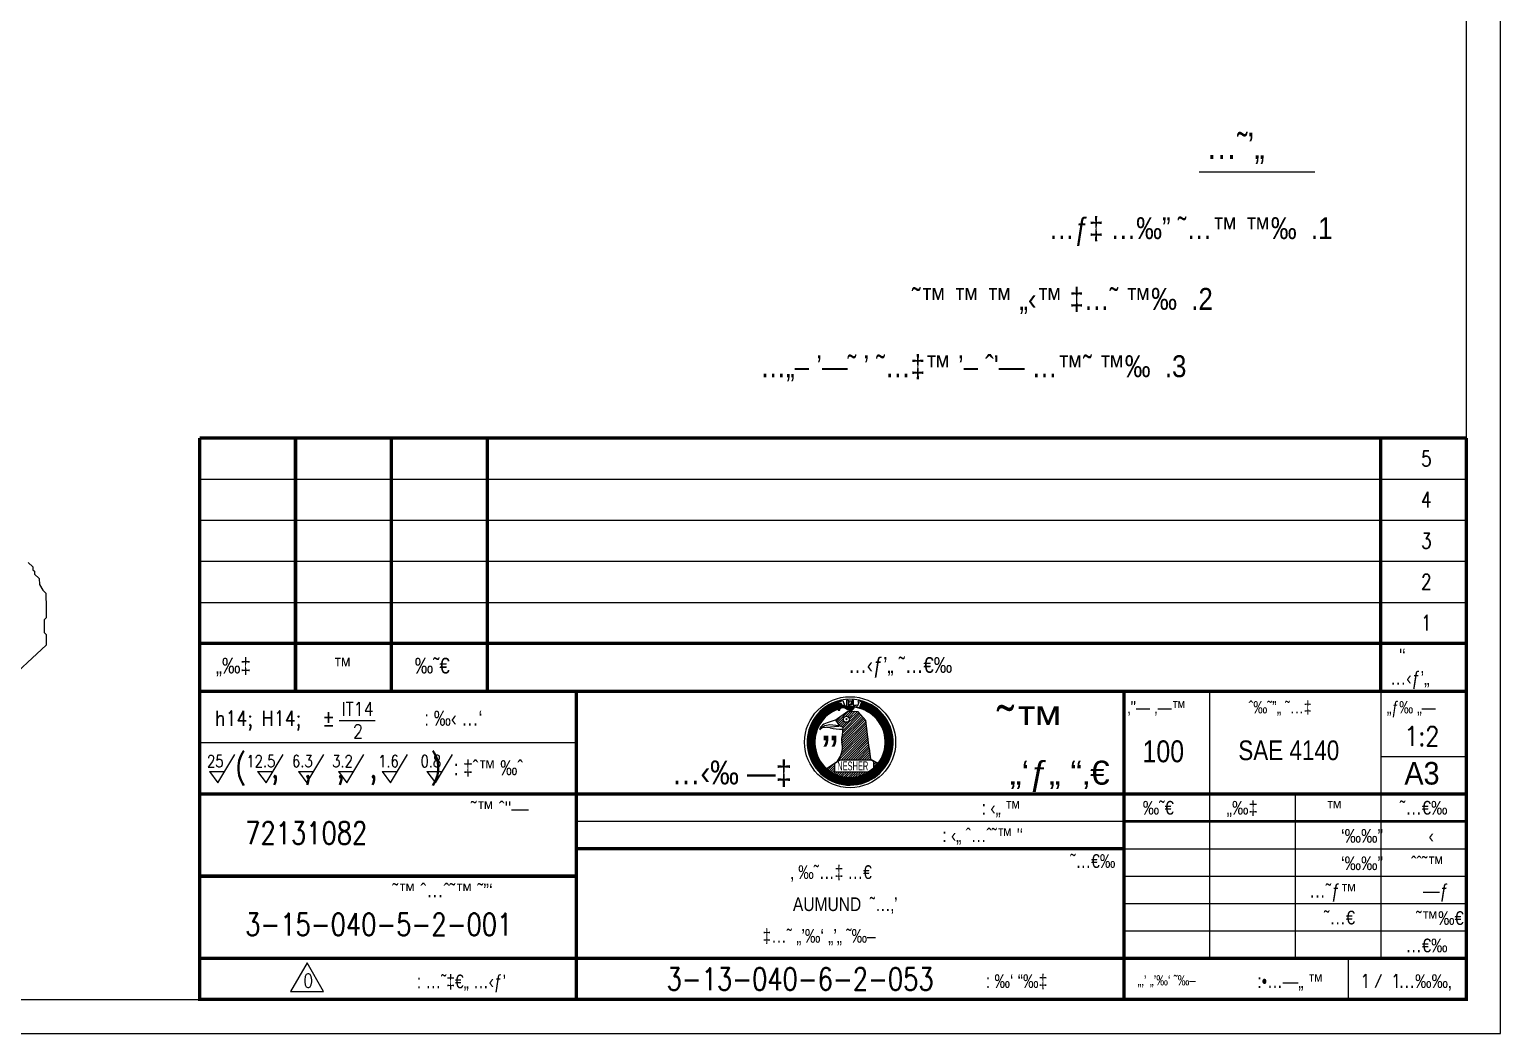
# Model space of a CAD drawing. Extents: x -50938 to 29707, y -28115 to 122290.
# Drawn here: x -50527.4 to -50097.7, y 121695.7 to 121989.1 of the extents above; entities that cross this region are included whole.
import ezdxf
from ezdxf.enums import TextEntityAlignment as Align

# ---------------------------------------------------------------- set-up
doc = ezdxf.new("R2010")
doc.units = 0
doc.header["$LTSCALE"] = 40
doc.header["$MEASUREMENT"] = 0
doc.layers.get('0').update_dxf_attribs({"linetype": 'CONTINUOUS'})
for name, color, linetype in [('4', 2, 'CONTINUOUS'), ('7CTXTREVISIO', 7, 'CONTINUOUS'), ('DIM', 4, 'CONTINUOUS'), ('jj', 1, 'CONTINUOUS')]:
    doc.layers.add(name, color=color, linetype=linetype)
doc.styles.add('H308', font='simplex', dxfattribs={"width": 0.8})
doc.styles.add('HH308', font='hebtxt', dxfattribs={"width": 0.8, "height": 15, "bigfont": 'special'})
doc.styles.add('KAVED', font='kaved', dxfattribs={"height": 4})

msp = doc.modelspace()

# ---------------------------------------------------------------- linework, layer by layer
at = {"linetype": 'ByBlock'}
for p, q in [((-50107.6738, 121869.6895), (-50107.6738, 122279.6895)), ((-50527.7557, 121833.3536), (-50526.3978, 121832.0966)), ((-50526.3978, 121832.0966), (-50526.3644, 121831.2248)), ((-50526.3644, 121831.2248), (-50525.9117, 121830.8058)), ((-50525.9117, 121830.8058), (-50525.8783, 121829.934)), ((-50525.8783, 121829.934), (-50524.5204, 121828.6771)), ((-50524.5204, 121828.6771), (-50524.4536, 121826.9334)), ((-50524.4536, 121826.9334), (-50523.5149, 121825.2236)), ((-50523.5149, 121825.2236), (-50522.6096, 121824.3857)), ((-50522.6096, 121824.3857), (-50522.5762, 121823.5138)), ((-50522.5762, 121823.5138), (-50522.4759, 121820.8983)), ((-50522.4759, 121817.1977), (-50523.093, 121816.5809)), ((-50522.4759, 121820.8983), (-50522.4759, 121817.1977)), ((-50523.093, 121816.5809), (-50523.093, 121812.8802)), ((-50523.093, 121812.8802), (-50522.4759, 121812.2634)), ((-50534.8974, 121797.7265), (-50522.4759, 121809.2247)), ((-50522.4759, 121812.2634), (-50522.4759, 121809.2247)), ((-50477.6738, 121780.6895), (-50367.6738, 121780.6895)), ((-50142.2001, 121718.0576), (-50142.2001, 121706.0576)), ((-50897.6738, 121705.6895), (-50107.6738, 121705.6895))]:
    msp.add_line(p, q, dxfattribs=at)
for points, const_width in [([(-50477.6738, 121795.6895), (-50477.6738, 121869.6895)], 1), ([(-50477.6738, 121869.6895), (-50107.6738, 121869.6895)], 1), ([(-50449.6738, 121795.6895), (-50449.6738, 121869.6895)], 1), ([(-50421.6738, 121795.6895), (-50421.6738, 121869.6895)], 1), ([(-50393.6738, 121795.6895), (-50393.6738, 121869.6895)], 1), ([(-50132.6738, 121795.6895), (-50132.6738, 121869.6895)], 1), ([(-50107.6738, 121795.6895), (-50107.6738, 121869.6895)], 1), ([(-50477.6738, 121809.6895), (-50107.6738, 121809.6895)], 1), ([(-50367.6738, 121795.6895), (-50367.6738, 121705.6895)], 1), ([(-50207.6738, 121795.6895), (-50207.6738, 121705.6895)], 1), ([(-50477.6738, 121765.6895), (-50107.6738, 121765.6895)], 1), ([(-50207.6738, 121757.6895), (-50107.6738, 121757.6895)], 0.8), ([(-50367.6738, 121749.6895), (-50207.6738, 121749.6895)], 1), ([(-50477.6738, 121741.6895), (-50367.6738, 121741.6895)], 1), ([(-50477.6738, 121717.6895), (-50107.6738, 121717.6895)], 1)]:
    msp.add_lwpolyline(points, dxfattribs=dict(at, const_width=const_width))
at = {"linetype": 'ByBlock', "const_width": 1}
msp.add_lwpolyline([(-50107.6738, 121705.6895), (-50477.6738, 121705.6895), (-50477.6738, 121795.6895), (-50107.6738, 121795.6895)], close=True, dxfattribs=at)
at = {"linetype": 'ByBlock'}
msp.add_lwpolyline([(-50477.6738, 121741.6895, 1, 1, 0), (-50367.6738, 121741.6895, 1, 1, 0)], format="xyseb", dxfattribs=at)
at = {"layer": '4', "linetype": 'ByBlock'}
for p, q in [((-50185.7456, 121947.4575), (-50151.9556, 121947.4575)), ((-50436.9645, 121787.156), (-50426.3589, 121787.156)), ((-50132.5205, 121712.9946), (-50134.3349, 121709.0089))]:
    msp.add_line(p, q, dxfattribs=at)
msp.add_lwpolyline([(-50446.3036, 121716.3135), (-50451.1052, 121707.9969), (-50441.502, 121707.9969)], close=True, dxfattribs=at)
at = {"layer": 'DIM', "linetype": 'ByBlock'}
for p, q in [((-50097.6738, 121695.6895), (-50097.6738, 122289.6895)), ((-50937.6738, 121695.6895), (-50097.6738, 121695.6895))]:
    msp.add_line(p, q, dxfattribs=at)
at = {"layer": 'DIM'}
for p, q in [((-50299.9501, 121783.4883), (-50292.4309, 121791.0075)), ((-50299.8462, 121783.9297), (-50292.5339, 121791.2421)), ((-50299.7181, 121784.3954), (-50292.6369, 121791.4766)), ((-50299.5603, 121784.8907), (-50292.7399, 121791.7112)), ((-50299.3647, 121785.4239), (-50292.8428, 121791.9457)), ((-50299.118, 121786.0081), (-50292.9458, 121792.1802)), ((-50298.7962, 121786.6674), (-50293.5098, 121791.9539)), ((-50298.3457, 121787.4555), (-50294.2978, 121791.5033)), ((-50292.9464, 121792.1816), (-50292.8541, 121792.2739)), ((-50292.8434, 121791.9471), (-50292.2695, 121792.521)), ((-50292.7405, 121791.7125), (-50291.7361, 121792.7169)), ((-50292.6375, 121791.478), (-50291.2406, 121792.8749)), ((-50292.5345, 121791.2434), (-50290.7748, 121793.0031)), ((-50292.4315, 121791.0089), (-50290.9574, 121792.483)), ((-50292.3285, 121790.7743), (-50290.8673, 121792.2355)), ((-50292.2255, 121790.5398), (-50290.4663, 121792.299)), ((-50292.1226, 121790.3052), (-50290.284, 121792.1438)), ((-50291.896, 121790.1943), (-50290.1851, 121791.9052)), ((-50291.3207, 121790.432), (-50290.0861, 121791.6666)), ((-50291.0053, 121792.58), (-50289.846, 121793.0404)), ((-50290.8406, 121792.1621), (-50290.993, 121792.5811)), ((-50290.8406, 121792.1621), (-50290.3639, 121792.3365)), ((-50290.803, 121790.6122), (-50289.9872, 121791.428)), ((-50290.3639, 121792.3365), (-50289.8379, 121791.0679)), ((-50290.3263, 121790.7514), (-50289.8883, 121791.1894)), ((-50289.846, 121793.0404), (-50289.1697, 121791.3176)), ((-50289.8379, 121791.0679), (-50289.1697, 121791.3176)), ((-50288.7676, 121793.1296), (-50288.7676, 121791.3169)), ((-50288.2612, 121793.1296), (-50288.7676, 121793.1296)), ((-50288.7676, 121791.3169), (-50288.2699, 121791.3169)), ((-50288.2699, 121791.3169), (-50286.9156, 121791.3004)), ((-50288.2612, 121793.1296), (-50288.2612, 121791.6544)), ((-50288.0516, 121792.959), (-50288.0516, 121792.2446)), ((-50288.0516, 121792.959), (-50287.3731, 121792.959)), ((-50287.3731, 121792.959), (-50287.3731, 121792.1379)), ((-50287.1437, 121791.9088), (-50287.1207, 121791.9318)), ((-50287.1207, 121793.1025), (-50287.1207, 121791.9295)), ((-50286.6754, 121793.1025), (-50287.1207, 121793.1025)), ((-50286.6754, 121791.5957), (-50286.6767, 121791.5795)), ((-50286.6754, 121791.5957), (-50286.6754, 121793.1025)), ((-50286.0788, 121791.3456), (-50284.8926, 121790.8684)), ((-50285.914, 121791.7634), (-50286.0665, 121791.3445)), ((-50285.914, 121791.7634), (-50285.4373, 121791.5889)), ((-50285.4381, 121791.5892), (-50285.4365, 121791.5908)), ((-50285.4373, 121791.5889), (-50285.0698, 121792.4743)), ((-50285.218, 121792.9738), (-50285.4087, 121792.5898)), ((-50285.4087, 121792.5898), (-50285.0698, 121792.4743)), ((-50285.218, 121792.9738), (-50284.2157, 121792.5909)), ((-50284.9509, 121790.7263), (-50283.1342, 121792.5429)), ((-50284.8926, 121790.8684), (-50284.2157, 121792.5909)), ((-50284.7284, 121791.2863), (-50283.3796, 121792.6351)), ((-50284.6893, 121790.6503), (-50282.8931, 121792.4466)), ((-50284.5099, 121791.8423), (-50283.6293, 121792.723)), ((-50284.4334, 121790.5687), (-50282.656, 121792.3461)), ((-50284.2914, 121792.3984), (-50283.8834, 121792.8064)), ((-50284.183, 121790.4816), (-50282.4763, 121792.1883)), ((-50283.9378, 121790.3892), (-50282.7405, 121791.5865)), ((-50283.6978, 121790.2917), (-50283.0047, 121790.9848)), ((-50283.2705, 121790.3795), (-50281.7452, 121791.9048)), ((-50283.231, 121790.0814), (-50281.5272, 121791.7852)), ((-50283.0063, 121790.9812), (-50281.9669, 121792.0206)), ((-50283.0054, 121789.9695), (-50281.3128, 121791.6621)), ((-50282.7844, 121789.853), (-50281.1019, 121791.5355)), ((-50282.7421, 121791.583), (-50282.1923, 121792.1327)), ((-50282.5677, 121789.7321), (-50280.8945, 121791.4054)), ((-50282.4778, 121792.1847), (-50282.4215, 121792.2411)), ((-50282.3555, 121789.6068), (-50280.6905, 121791.2718)), ((-50282.1475, 121789.4773), (-50280.49, 121791.1348)), ((-50281.9437, 121789.3435), (-50280.2928, 121790.9945)), ((-50300.0338, 121783.0671), (-50292.3279, 121790.773)), ((-50297.5623, 121788.5763), (-50295.4187, 121790.72)), ((-50292.0597, 121787.3031), (-50294.3855, 121786.4866)), ((-50293.4069, 121789.3564), (-50292.2249, 121790.5384)), ((-50292.5579, 121789.868), (-50292.122, 121790.3039)), ((-50292.0562, 121787.2732), (-50288.3833, 121789.8686)), ((-50291.8965, 121787.3069), (-50290.7291, 121785.6263)), ((-50291.6955, 121787.0175), (-50289.955, 121788.7579)), ((-50291.4187, 121786.6192), (-50288.1713, 121789.8666)), ((-50291.142, 121786.2208), (-50289.6136, 121787.7493)), ((-50290.8653, 121785.8224), (-50289.5499, 121787.1378)), ((-50290.4837, 121785.529), (-50289.2272, 121786.7855)), ((-50290.1584, 121781.804), (-50283.8715, 121788.0908)), ((-50290.1105, 121781.1767), (-50283.5574, 121787.7298)), ((-50290.0172, 121782.6202), (-50284.1856, 121788.4518)), ((-50290.015, 121780.5972), (-50283.2434, 121787.3688)), ((-50290.0003, 121785.3373), (-50288.6763, 121786.6613)), ((-50289.9486, 121779.9886), (-50283.0254, 121786.9117)), ((-50289.8694, 121783.4431), (-50284.4997, 121788.8128)), ((-50289.8194, 121784.1682), (-50284.8138, 121789.1737)), ((-50289.7694, 121784.8932), (-50285.1278, 121789.5347)), ((-50288.9917, 121788.3712), (-50287.5026, 121789.8603)), ((-50288.3833, 121789.8686), (-50285.3938, 121789.8403)), ((-50288.3802, 121788.3076), (-50286.8338, 121789.8539)), ((-50288.0279, 121787.9848), (-50286.1651, 121789.8476)), ((-50287.9037, 121787.434), (-50285.4963, 121789.8413)), ((-50283.0545, 121787.1518), (-50285.3938, 121789.8403)), ((-50283.4627, 121790.1893), (-50283.2689, 121790.383)), ((-50282.0719, 121779.0502), (-50283.0545, 121787.1518)), ((-50281.7441, 121789.2056), (-50280.0989, 121790.8508)), ((-50281.5486, 121789.0636), (-50279.9084, 121790.7038)), ((-50281.3571, 121788.9176), (-50279.7211, 121790.5536)), ((-50281.1696, 121788.7676), (-50279.537, 121790.4001)), ((-50280.9861, 121788.6135), (-50279.3562, 121790.2434)), ((-50280.8065, 121788.4555), (-50279.1787, 121790.0834)), ((-50280.6309, 121788.2936), (-50279.0043, 121789.9202)), ((-50280.4592, 121788.1278), (-50278.8332, 121789.7539)), ((-50280.2915, 121787.958), (-50278.6652, 121789.5843)), ((-50280.1276, 121787.7843), (-50278.5005, 121789.4115)), ((-50279.9677, 121787.6067), (-50278.339, 121789.2354)), ((-50279.8117, 121787.4252), (-50278.1807, 121789.0562)), ((-50279.6597, 121787.2396), (-50278.0256, 121788.8737)), ((-50279.5117, 121787.0501), (-50277.8738, 121788.688)), ((-50279.3677, 121786.8566), (-50277.7252, 121788.4991)), ((-50279.2278, 121786.659), (-50277.58, 121788.3068)), ((-50279.092, 121786.4573), (-50277.438, 121788.1112)), ((-50278.9603, 121786.2513), (-50277.2994, 121787.9123)), ((-50278.8329, 121786.0412), (-50277.1642, 121787.71)), ((-50278.7099, 121785.8267), (-50277.0324, 121787.5043)), ((-50278.5912, 121785.6079), (-50276.904, 121787.2951)), ((-50278.4771, 121785.3845), (-50276.7792, 121787.0824)), ((-50278.3675, 121785.1565), (-50276.6579, 121786.8661)), ((-50278.2627, 121784.9238), (-50276.5403, 121786.6462)), ((-50300.2343, 121780.8414), (-50297.618, 121783.4577)), ((-50300.2302, 121780.508), (-50297.7257, 121783.0125)), ((-50300.2294, 121781.1838), (-50297.479, 121783.9342)), ((-50300.2176, 121780.183), (-50297.8083, 121782.5923)), ((-50300.2145, 121781.5362), (-50297.2991, 121784.4517)), ((-50300.1888, 121781.8994), (-50297.0618, 121785.0265)), ((-50300.1511, 121782.2747), (-50296.7338, 121785.692)), ((-50300.1, 121782.6633), (-50296.2223, 121786.5411)), ((-50295.8781, 121785.0265), (-50296.5143, 121784.4034)), ((-50295.5319, 121785.3623), (-50296.4795, 121784.7228)), ((-50296.1053, 121785.4215), (-50296.1101, 121785.4153)), ((-50290.9655, 121785.4555), (-50295.889, 121785.0255)), ((-50290.9699, 121785.5764), (-50293.569, 121785.8513)), ((-50291.4179, 121775.1439), (-50282.6603, 121783.9015)), ((-50290.7291, 121785.6263), (-50289.7457, 121785.2364)), ((-50290.5354, 121776.7015), (-50282.7333, 121784.5036)), ((-50290.2878, 121775.599), (-50282.5873, 121783.2995)), ((-50290.1645, 121777.7474), (-50282.8063, 121785.1056)), ((-50289.9855, 121778.6015), (-50282.8794, 121785.7076)), ((-50289.9129, 121779.3492), (-50282.9524, 121786.3097)), ((-50289.906, 121782.9113), (-50289.7457, 121785.2364)), ((-50289.6127, 121775.599), (-50282.5143, 121782.6974)), ((-50278.1627, 121784.6863), (-50276.4263, 121786.4226)), ((-50278.0677, 121784.4437), (-50276.3162, 121786.1953)), ((-50277.978, 121784.1959), (-50276.2098, 121785.9641)), ((-50277.8936, 121783.9428), (-50276.1074, 121785.7289)), ((-50277.8148, 121783.6841), (-50276.009, 121785.4898)), ((-50277.7418, 121783.4195), (-50275.9148, 121785.2465)), ((-50277.6749, 121783.1489), (-50275.8248, 121784.999)), ((-50277.6144, 121782.8718), (-50275.7392, 121784.747)), ((-50277.5607, 121782.588), (-50275.6581, 121784.4906)), ((-50277.5142, 121782.297), (-50275.5817, 121784.2295)), ((-50277.4753, 121781.9984), (-50275.5101, 121783.9636)), ((-50277.4445, 121781.6916), (-50275.4435, 121783.6926)), ((-50277.4225, 121781.3761), (-50275.3821, 121783.4164)), ((-50277.4172, 121780.3687), (-50275.232, 121782.554)), ((-50277.41, 121781.0511), (-50275.3263, 121783.1348)), ((-50277.4079, 121780.7156), (-50275.2761, 121782.8474)), ((-50300.1972, 121779.8659), (-50297.8702, 121782.1929)), ((-50300.1694, 121779.5561), (-50297.9145, 121781.8111)), ((-50300.1348, 121779.2532), (-50297.9434, 121781.4446)), ((-50300.0937, 121778.9568), (-50297.9589, 121781.0916)), ((-50300.0464, 121778.6666), (-50297.9622, 121780.7507)), ((-50299.9932, 121778.3822), (-50297.9547, 121780.4207)), ((-50299.9345, 121778.1034), (-50297.9373, 121780.1006)), ((-50299.8704, 121777.8299), (-50297.9108, 121779.7896)), ((-50299.8013, 121777.5616), (-50297.8758, 121779.4871)), ((-50299.7271, 121777.2982), (-50297.8329, 121779.1924)), ((-50299.6483, 121777.0395), (-50297.7827, 121778.9051)), ((-50299.5648, 121776.7854), (-50297.7255, 121778.6248)), ((-50299.477, 121776.5358), (-50297.6617, 121778.351)), ((-50299.3848, 121776.2904), (-50297.5917, 121778.0835)), ((-50289.9056, 121779.5955), (-50290.0498, 121780.9152)), ((-50288.9377, 121775.599), (-50282.4412, 121782.0954)), ((-50288.2626, 121775.599), (-50282.3682, 121781.4934)), ((-50287.5875, 121775.599), (-50282.2952, 121780.8913)), ((-50286.9125, 121775.599), (-50282.2222, 121780.2893)), ((-50286.2374, 121775.599), (-50282.1491, 121779.6872)), ((-50285.5623, 121775.599), (-50282.0761, 121779.0852)), ((-50285.2234, 121768.5122), (-50275.3546, 121778.381)), ((-50284.8873, 121775.599), (-50282.0598, 121778.4264)), ((-50279.6025, 121774.4706), (-50275.2797, 121778.7934)), ((-50278.861, 121775.5496), (-50275.221, 121779.1896)), ((-50278.46, 121776.2882), (-50275.1766, 121779.5716)), ((-50278.1827, 121776.9031), (-50275.1449, 121779.9408)), ((-50277.9763, 121777.4469), (-50275.1246, 121780.2987)), ((-50277.8181, 121777.9427), (-50275.1146, 121780.6462)), ((-50277.6954, 121778.4029), (-50275.1142, 121780.9841)), ((-50277.6007, 121778.8352), (-50275.1225, 121781.3133)), ((-50277.5287, 121779.2447), (-50275.139, 121781.6344)), ((-50277.4758, 121779.6351), (-50275.163, 121781.9479)), ((-50277.4393, 121780.0091), (-50275.1941, 121782.2543)), ((-50472.3373, 121768.9959), (-50467.376, 121777.2568)), ((-50458.2525, 121768.9959), (-50453.2912, 121777.2568)), ((-50446.3548, 121768.9959), (-50441.3935, 121777.2568)), ((-50434.6352, 121768.9959), (-50429.6739, 121777.2568)), ((-50421.8966, 121768.9959), (-50416.9354, 121777.2568)), ((-50408.8065, 121768.9959), (-50403.8452, 121777.2568)), ((-50299.2884, 121776.0493), (-50297.5157, 121777.8219)), ((-50299.1879, 121775.8122), (-50297.4341, 121777.566)), ((-50299.0835, 121775.5791), (-50297.3469, 121777.3157)), ((-50298.9751, 121775.3499), (-50297.2545, 121777.0706)), ((-50298.863, 121775.1245), (-50297.157, 121776.8305)), ((-50298.7471, 121774.9028), (-50297.0545, 121776.5955)), ((-50298.6276, 121774.6848), (-50296.9473, 121776.3652)), ((-50298.5045, 121774.4704), (-50296.8353, 121776.1396)), ((-50298.3779, 121774.2595), (-50296.7189, 121775.9185)), ((-50298.2477, 121774.0521), (-50296.598, 121775.7019)), ((-50298.1142, 121773.8482), (-50296.4727, 121775.4896)), ((-50297.9772, 121773.6476), (-50296.3432, 121775.2816)), ((-50297.8369, 121773.4504), (-50296.2094, 121775.0779)), ((-50297.6932, 121773.2565), (-50296.0715, 121774.8782)), ((-50297.5462, 121773.066), (-50295.9295, 121774.6827)), ((-50297.396, 121772.8787), (-50295.7835, 121774.4912)), ((-50297.2425, 121772.6946), (-50295.6334, 121774.3037)), ((-50297.0858, 121772.5138), (-50295.4794, 121774.1202)), ((-50296.9258, 121772.3363), (-50295.3214, 121773.9407)), ((-50296.7626, 121772.1619), (-50295.1595, 121773.7651)), ((-50294.5388, 121773.1018), (-50291.3699, 121775.2708)), ((-50294.1367, 121772.7626), (-50292.1895, 121774.7098)), ((-50293.7539, 121772.4704), (-50292.2478, 121773.9764)), ((-50292.2478, 121774.578), (-50290.7505, 121775.599)), ((-50292.2439, 121775.1176), (-50292.2478, 121775.1176)), ((-50292.2478, 121774.578), (-50292.2478, 121772.1975)), ((-50291.9484, 121774.7822), (-50291.6546, 121775.0759)), ((-50281.4324, 121775.599), (-50290.7505, 121775.599)), ((-50284.7922, 121768.6059), (-50275.4483, 121777.9498)), ((-50284.3388, 121768.7217), (-50275.5641, 121777.4964)), ((-50284.2122, 121775.599), (-50282.0094, 121777.8018)), ((-50283.8587, 121768.8643), (-50275.7067, 121777.0163)), ((-50283.5371, 121775.599), (-50281.9258, 121777.2103)), ((-50283.3451, 121769.0403), (-50275.8827, 121776.5028)), ((-50282.8621, 121775.599), (-50281.8131, 121776.6479)), ((-50282.7878, 121769.2602), (-50276.1026, 121775.9454)), ((-50282.187, 121775.599), (-50281.6745, 121776.1115)), ((-50282.169, 121769.5414), (-50276.3838, 121775.3266)), ((-50279.3918, 121774.6441), (-50281.5755, 121775.7875)), ((-50281.5119, 121775.599), (-50281.41, 121775.7009)), ((-50281.4537, 121769.9191), (-50276.7615, 121774.6113)), ((-50280.7385, 121775.1176), (-50281.4324, 121775.599)), ((-50281.0808, 121775.3551), (-50280.967, 121775.4689)), ((-50280.7491, 121773.1553), (-50279.9976, 121773.9067)), ((-50280.7385, 121775.0223), (-50280.5239, 121775.2369)), ((-50280.7385, 121773.345), (-50280.7385, 121775.1176)), ((-50280.7385, 121774.3472), (-50280.0808, 121775.0049)), ((-50280.7385, 121773.6722), (-50279.6378, 121774.7729)), ((-50474.8181, 121772.3003), (-50470.3528, 121772.3003)), ((-50474.8181, 121772.3003), (-50472.3373, 121768.9959)), ((-50460.7333, 121772.3003), (-50456.2679, 121772.3003)), ((-50460.7333, 121772.3003), (-50458.2525, 121768.9959)), ((-50448.8356, 121772.3003), (-50444.3702, 121772.3003)), ((-50448.8356, 121772.3003), (-50446.3548, 121768.9959)), ((-50437.116, 121772.3003), (-50432.6506, 121772.3003)), ((-50437.116, 121772.3003), (-50434.6352, 121768.9959)), ((-50424.3775, 121772.3003), (-50419.9121, 121772.3003)), ((-50424.3775, 121772.3003), (-50421.8966, 121768.9959)), ((-50411.2874, 121772.3003), (-50406.822, 121772.3003)), ((-50411.2874, 121772.3003), (-50408.8065, 121768.9959)), ((-50296.5962, 121771.9908), (-50294.9936, 121773.5934)), ((-50296.4266, 121771.8228), (-50294.8239, 121773.4256)), ((-50296.2538, 121771.6581), (-50294.6502, 121773.2618)), ((-50296.0778, 121771.4966), (-50294.4726, 121773.1018)), ((-50295.8986, 121771.3383), (-50294.291, 121772.9459)), ((-50295.7161, 121771.1832), (-50294.1055, 121772.7938)), ((-50295.5304, 121771.0314), (-50293.916, 121772.6458)), ((-50295.3414, 121770.8828), (-50293.7224, 121772.5018)), ((-50295.1492, 121770.7376), (-50293.5248, 121772.3619)), ((-50294.9536, 121770.5956), (-50293.3231, 121772.2261)), ((-50294.7547, 121770.457), (-50293.1172, 121772.0945)), ((-50294.5524, 121770.3218), (-50292.9071, 121771.9671)), ((-50294.5037, 121773.0708), (-50294.329, 121773.2454)), ((-50294.3466, 121770.19), (-50292.6926, 121771.844)), ((-50294.1375, 121770.0616), (-50292.4737, 121771.7254)), ((-50293.9248, 121769.9368), (-50292.2504, 121771.6112)), ((-50293.7085, 121769.8155), (-50292.0224, 121771.5016)), ((-50293.4886, 121769.6979), (-50291.7897, 121771.3968)), ((-50293.3549, 121772.1943), (-50292.2478, 121773.3014)), ((-50293.265, 121769.584), (-50291.5521, 121771.2968)), ((-50293.0377, 121769.4738), (-50291.3095, 121771.2019)), ((-50292.9393, 121771.9348), (-50292.2478, 121772.6263)), ((-50292.8065, 121769.3674), (-50291.0618, 121771.1121)), ((-50292.5713, 121769.265), (-50290.8086, 121771.0277)), ((-50292.5066, 121771.6925), (-50292.0016, 121772.1975)), ((-50292.3322, 121769.1667), (-50290.5499, 121770.9489)), ((-50292.2478, 121772.1975), (-50282.3737, 121772.1975)), ((-50292.0889, 121769.0724), (-50290.2854, 121770.8759)), ((-50292.0559, 121771.4681), (-50291.3265, 121772.1975)), ((-50291.8413, 121768.9824), (-50290.0147, 121770.8091)), ((-50291.5894, 121768.8968), (-50289.7376, 121770.7486)), ((-50291.5865, 121771.2624), (-50290.6514, 121772.1975)), ((-50291.333, 121768.8157), (-50289.4538, 121770.6949)), ((-50291.0972, 121771.0767), (-50289.9764, 121772.1975)), ((-50291.0719, 121768.7393), (-50289.1628, 121770.6483)), ((-50290.806, 121768.6677), (-50288.8642, 121770.6094)), ((-50290.5866, 121770.9122), (-50289.3013, 121772.1975)), ((-50290.535, 121768.6011), (-50288.5575, 121770.5786)), ((-50290.2588, 121768.5398), (-50288.242, 121770.5566)), ((-50290.0529, 121770.7709), (-50288.6262, 121772.1975)), ((-50289.9772, 121768.4839), (-50287.9169, 121770.5441)), ((-50289.6898, 121768.4337), (-50287.5815, 121770.542)), ((-50289.4938, 121770.6549), (-50287.9512, 121772.1975)), ((-50289.3964, 121768.3896), (-50287.2346, 121770.5514)), ((-50289.0967, 121768.3517), (-50286.875, 121770.5735)), ((-50288.9065, 121770.5671), (-50287.2761, 121772.1975)), ((-50288.7903, 121768.3206), (-50286.501, 121770.6099)), ((-50288.4768, 121768.2966), (-50286.1106, 121770.6628)), ((-50288.287, 121770.5116), (-50286.601, 121772.1975)), ((-50288.1557, 121768.2801), (-50285.701, 121770.7348)), ((-50287.8265, 121768.2718), (-50285.2688, 121770.8296)), ((-50287.63, 121770.4935), (-50285.926, 121772.1975)), ((-50287.4885, 121768.2722), (-50284.8086, 121770.9522)), ((-50287.1411, 121768.2822), (-50284.3128, 121771.1105)), ((-50286.9281, 121770.5203), (-50285.2509, 121772.1975)), ((-50286.7832, 121768.3025), (-50283.7689, 121771.3168)), ((-50286.414, 121768.3342), (-50283.1541, 121771.5941)), ((-50286.17, 121770.6033), (-50284.5759, 121772.1975)), ((-50286.032, 121768.3786), (-50282.4155, 121771.9952)), ((-50285.6358, 121768.4373), (-50281.3365, 121772.7367)), ((-50285.3375, 121770.7608), (-50283.9008, 121772.1975)), ((-50284.3967, 121771.0265), (-50283.2257, 121772.1975)), ((-50283.2699, 121771.4783), (-50282.5507, 121772.1975)), ((-50282.569, 121771.8416), (-50281.8354, 121772.5753)), ((-50282.3737, 121772.1975), (-50280.7385, 121773.345)), ((-50280.5465, 121770.4889), (-50277.3313, 121773.7041))]:
    msp.add_line(p, q, dxfattribs=at)
for centre, radius in [((-50287.6738, 121780.8314), 13.2917), ((-50288.7704, 121787.528), 0.8718), ((-50288.7449, 121787.5713), 0.1729)]:
    msp.add_circle(centre, radius, dxfattribs=at)
for centre, radius, start, end in [((-50287.6738, 121780.8314), 12.5605, 114.912388, 65.413631), ((-50287.6738, 121780.8314), 12.5605, 65.413631, 114.912388), ((-50287.6849, 121780.8191), 10.2776, 65.188822, 115.096144), ((-50288.2416, 121792.3025), 0.1986, 264.327011, 343.044984), ((-50288.205, 121792.9752), 1.1803, 267.268877, 314.814199), ((-50287.9368, 121792.8113), 1.2015, 254.337045, 312.786067), ((-50286.9739, 121791.592), 0.2974, 281.308308, 357.574718), ((-50287.6849, 121780.8191), 10.2776, 115.096144, 65.188822), ((-50295.2657, 121784.493), 1.2517, 132.120016, 184.106503), ((-50293.4666, 121783.0819), 3.5265, 105.102965, 138.43781), ((-50293.7338, 121782.3286), 3.5265, 87.320528, 120.655373), ((-50294.0973, 121783.8512), 1.3173, 62.598182, 107.748353), ((-50290.4852, 121796.3966), 11.7706, 255.199959, 272.962614), ((-50287.206, 121781.7136), 2.9537, 156.07958, 195.68274), ((-50297.301, 121779.6892), 7.396, 323.315861, 359.273741), ((-50271.8528, 121778.9357), 10.2197, 179.357911, 197.94159), ((-50287.6738, 121780.8314), 10.338, 228.390385, 323.23738)]:
    msp.add_arc(centre, radius, start, end, dxfattribs=at)
at = {"layer": 'jj', "linetype": 'ByBlock'}
for p, q in [((-50477.6738, 121857.6895), (-50107.6738, 121857.6895)), ((-50477.6738, 121845.6895), (-50107.6738, 121845.6895)), ((-50477.6738, 121833.6895), (-50107.6738, 121833.6895)), ((-50477.6738, 121821.6895), (-50107.6738, 121821.6895)), ((-50182.6738, 121795.6895), (-50182.6738, 121717.6895)), ((-50132.6738, 121795.6895), (-50132.6738, 121717.6895)), ((-50132.6738, 121776.6895), (-50107.6738, 121776.6895)), ((-50157.6738, 121765.6895), (-50157.6738, 121717.6895)), ((-50207.6738, 121757.6895), (-50367.6738, 121757.6895)), ((-50207.6738, 121749.6895), (-50107.6738, 121749.6895)), ((-50207.6738, 121741.6895), (-50107.6738, 121741.6895)), ((-50207.6738, 121733.6895), (-50107.6738, 121733.6895)), ((-50207.6738, 121725.6895), (-50107.6738, 121725.6895))]:
    msp.add_line(p, q, dxfattribs=at)

# ---------------------------------------------------------------- texts
at = {"color": 7, "linetype": 'ByBlock', "style": 'H308', "width": 0.8}
for s, height, p in [('5', 4.5, (-50120.9051, 121861.4421)), ('4', 4.5, (-50120.9051, 121849.4421)), ('3', 4.5, (-50120.9051, 121837.4421)), ('2', 4.5, (-50120.9051, 121825.4421)), ('1', 4.5, (-50120.9051, 121813.4421)), ('72131082', 6.5, (-50464.3616, 121751.058)), ('3-15-040-5-2-001', 6.5, (-50464.3616, 121724.3382))]:
    msp.add_text(s, height=height, dxfattribs=at).set_placement(p)
at = {"linetype": 'ByBlock', "style": 'KAVED'}
for s, height, width, p in [('  „˜    ', 10, 1.1, (-50269.8814, 121781.3984)), ('˜™', 10, 1.1, (-50225.1151, 121781.3509)), ('…‹‰ —‡', 7, 0.9, (-50304.6896, 121768.4747)), ('„‘ƒ„ “‚€', 7, 1.1, (-50211.8624, 121768.4271))]:
    msp.add_text(s, height=height, dxfattribs=dict(at, width=width)).set_placement(p, align=Align.RIGHT)
at = {"linetype": 'ByBlock', "style": 'HH308', "width": 0.85}
for s, p in [('‚ ‰˜…‡ …€', (-50305.0905, 121740.8691)), ('AUMUND  ˜…‚’', (-50304.3749, 121731.4897)), ('‡…˜ „’‰‘ „’„ ˜‰–', (-50313.2666, 121722.2279))]:
    msp.add_text(s, height=4, dxfattribs=at).set_placement(p)
at = {"layer": '4', "linetype": 'ByBlock'}
for s, height, style, width, p in [('…˜’„', 7.68, 'HH308', 0.88, (-50183.6541, 121951.1966)), ('…ƒ‡ …‰” ˜…™ ™‰  .1', 6.4, 'HH308', 0.88, (-50229.6263, 121927.811)), ('˜™ ™ ™ „‹™ ‡…˜ ™‰  .2', 6.4, 'HH308', 0.88, (-50269.5974, 121907.1531)), (" …„– ’—˜ ’ ˜…‡™ ’– ˆ'— …™˜ ™‰  .3", 6.4, 'HH308', 0.88, (-50315.9995, 121887.4772)), ("   '‘", 4, 'HH308', 0.88, (-50131.2431, 121804.1256)), ('„‰‡', 4.6, 'HH308', 0.88, (-50472.9578, 121800.8854)), ('™', 4.6, 'HH308', 0.88, (-50438.6637, 121800.8854)), ('‰˜€', 4.6, 'HH308', 0.88, (-50414.8481, 121800.8854)), ('          …‹ƒ’„ ˜…€‰', 4.6, 'HH308', 0.88, (-50303.2486, 121801.0835)), (' …‹ƒ’„', 4, 'HH308', 0.88, (-50131.2431, 121797.5893)), ('IT14', 4, 'H308', 0.85, (-50436.197, 121788.5215)), ("‚''— ,—™", 3.6, 'HH308', 0.85, (-50206.6424, 121789.2249)), ('ˆ‰˜”„ ˜…‡', 3.6, 'HH308', 0.85, (-50171.2635, 121789.2249)), ('ˆ‰˜”„ ˜…‡', 3.6, 'HH308', 0.85, (-50171.2635, 121789.2249)), ('„ƒ‰ „—', 3.6, 'HH308', 0.85, (-50130.9294, 121789.2249)), ('h14; H14;', 4.4, 'H308', 0.85, (-50473.1759, 121785.6144)), ('%%p', 4.6, 'H308', 0.85, (-50441.8284, 121785.6144)), (': ‰‹ …‘', 4.4, 'HH308', 0.85, (-50412.0542, 121785.6144)), ('2', 4, 'H308', 0.85, (-50432.9121, 121781.9572)), ('1:2', 5.6, 'H308', 0.85, (-50125.7893, 121779.7923)), ('100', 6.4, 'HH308', 0.85, (-50202.2608, 121774.9627)), ('SAE 4140', 5.76, 'HH308', 0.85, (-50174.2737, 121775.582)), ('     : ‡ˆ™ ‰ˆ', 4.4, 'HH308', 0.85, (-50410.4278, 121771.1727)), ('A3', 6.6, 'KAVED', 0.95, (-50125.7619, 121768.4486)), ("˜™ ˆ''—", 4, 'HH308', 0.95, (-50398.4565, 121759.5277)), ('        : ‹„ ™', 4, 'HH308', 0.85, (-50259.3338, 121759.6504)), ('‰˜€', 4, 'HH308', 0.9, (-50202.2003, 121759.6737)), ('„‰‡', 4, 'HH308', 0.9, (-50177.7167, 121759.6737)), ('™', 4, 'HH308', 0.9, (-50148.6701, 121759.6737)), ('˜…€‰', 4, 'HH308', 0.9, (-50127.08, 121759.6737)), (": ‹„ ˆ…ˆ˜™ '‘", 4, 'HH308', 0.85, (-50260.721, 121751.6504)), ('‘‰‰”', 4, 'HH308', 0.9, (-50144.3104, 121751.4429)), ('‹', 4, 'HH308', 0.9, (-50118.7333, 121751.4429)), ('˜…€‰', 4, 'HH308', 0.85, (-50223.322, 121744.1013)), ('‘‰‰”', 4, 'HH308', 0.9, (-50144.3104, 121743.4429)), ('ˆˆ˜™', 4, 'HH308', 0.9, (-50123.8411, 121743.4429)), (' ˜™ ˆ…ˆ˜™ ˜”‘', 4, 'HH308', 0.95, (-50422.766, 121735.5277)), ('…˜ƒ™', 4, 'HH308', 0.9, (-50153.5664, 121735.4429)), ('—ƒ', 4, 'HH308', 0.9, (-50120.2902, 121735.4429)), ('˜…€', 4, 'HH308', 0.9, (-50149.2633, 121727.5852)), ('˜™‰€', 4, 'HH308', 0.9, (-50122.3363, 121727.4429)), (' …€‰', 4, 'HH308', 0.9, (-50126.7921, 121719.4429)), ('0', 3.9998, 'H308', 0.85, (-50447.4229, 121709.1441)), ('        : …˜‡€„ …‹ƒ’', 4, 'HH308', 0.85, (-50424.315, 121708.9273)), ('        : ‰‘ “‰‡', 4, 'HH308', 0.85, (-50258.1365, 121709.0216)), ('„‚’ „’‰‘ ˜‰–', 3, 'HH308', 0.85, (-50203.74, 121709.7544)), (':•…—„ ™', 4, 'HH308', 0.85, (-50168.7169, 121709.0211)), ('1', 4, 'H308', 0.85, (-50138.6473, 121709.0211)), ('1', 4, 'H308', 0.85, (-50129.6801, 121709.0211)), ('    …‰‰‚', 4, 'HH308', 0.9, (-50132.8126, 121709.0211))]:
    msp.add_text(s, height=height, dxfattribs=dict(at, style=style, width=width)).set_placement(p)
at = {"layer": '7CTXTREVISIO', "color": 2, "style": 'H308', "width": 0.8}
for s, height, p in [('(  ,  ,  ,  ,   )', 6.64576, (-50467.2528, 121770.428)), ('25', 3.52, (-50475.5156, 121773.5167)), ('12.5', 3.52, (-50464.0115, 121773.5167)), ('6.3', 3.52, (-50450.6896, 121773.5167)), ('3.2', 3.52, (-50438.97, 121773.5167)), ('1.6', 3.52, (-50425.5335, 121773.5167)), ('0.8', 3.52, (-50413.1414, 121773.5167))]:
    msp.add_text(s, height=height, dxfattribs=at).set_placement(p)
at = {"layer": 'DIM', "style": 'KAVED', "width": 0.6}
msp.add_text('NESHER', height=2.6231, dxfattribs=at).set_placement((-50291.4337, 121772.583))
at = {"layer": 'DIM', "linetype": 'ByBlock', "style": 'H308', "width": 0.8}
msp.add_text('3-13-040-6-2-053', height=6.5, dxfattribs=at).set_placement((-50341.2692, 121708.3878))

doc.saveas('drawing.dxf')
